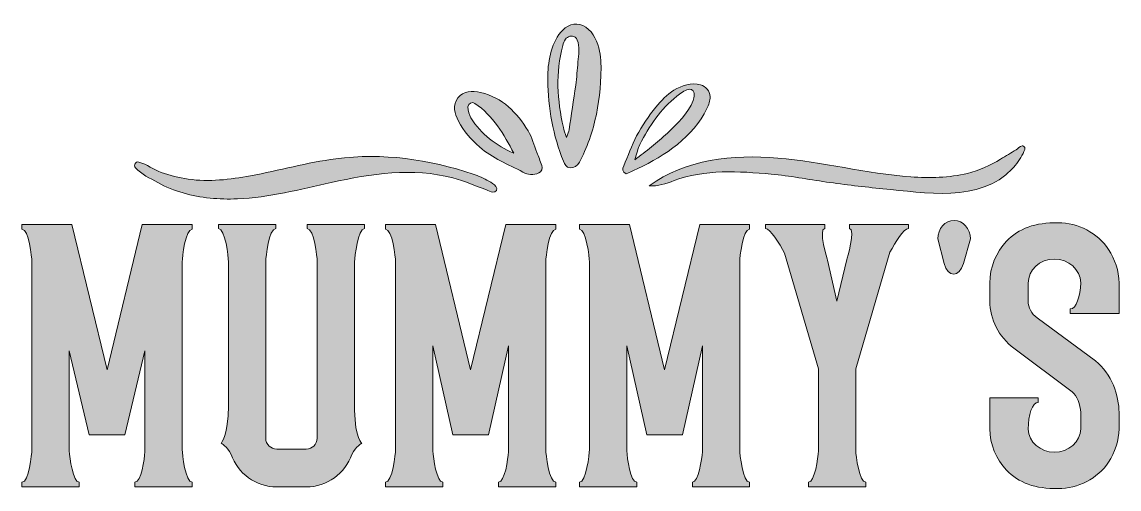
# Model space of a CAD drawing. Header units: inches. Extents: x 138 to 931, y -916 to -207.
# Drawn here: x 163 to 904, y -523 to -207 of the extents above; entities that cross this region are included whole.
import ezdxf

# ---------------------------------------------------------------- set-up
doc = ezdxf.new("R2010")
doc.units = ezdxf.units.IN
doc.header["$MEASUREMENT"] = 0
doc.layers.add('Layer 1', color=7, linetype='Continuous')

# ---------------------------------------------------------------- blocks, each defined once
blk = doc.blocks.new('block 3')
at = {"layer": 'Layer 1', "true_color": 0xe43b40}
h = blk.add_hatch(color=13, dxfattribs=at)
h.dxf.hatch_style = 2
edge = h.paths.add_edge_path()
edge.add_spline(control_points=[(246, -429.27), (246, -429.27), (232.51, -486.05), (232.51, -486.05), (232.51, -486.05), (208.38, -486.05), (208.38, -486.05), (208.38, -486.05), (194.9, -429.27), (194.9, -429.27), (194.9, -429.27), (194.9, -496.7), (194.9, -496.7), (195.25, -501.67), (197.38, -517.99), (201.64, -517.99), (201.64, -517.99), (201.64, -521.18), (201.64, -521.18), (201.64, -521.18), (162.96, -521.18), (162.96, -521.18), (162.96, -521.18), (162.96, -517.99), (162.96, -517.99), (167.57, -517.99), (169.7, -498.83), (169.7, -495.99), (169.7, -495.99), (169.7, -368.95), (169.7, -368.95), (169.7, -366.11), (167.57, -346.95), (162.96, -346.95), (162.96, -346.95), (162.96, -343.75), (162.96, -343.75), (162.96, -343.75), (196.67, -343.75), (196.67, -343.75), (196.67, -343.75), (220.45, -442.05), (220.45, -442.05), (220.45, -442.05), (244.22, -343.75), (244.22, -343.75), (244.22, -343.75), (277.94, -343.75), (277.94, -343.75), (277.94, -343.75), (277.94, -346.95), (277.94, -346.95), (273.32, -346.95), (271.19, -366.11), (271.19, -368.95), (271.19, -368.95), (271.19, -495.99), (271.19, -495.99), (271.19, -498.83), (273.32, -517.99), (277.94, -517.99), (277.94, -517.99), (277.94, -521.18), (277.94, -521.18), (277.94, -521.18), (239.25, -521.18), (239.25, -521.18), (239.25, -521.18), (239.25, -517.99), (239.25, -517.99), (243.51, -517.99), (245.64, -502.38), (246, -497.41), (246, -497.41), (246, -429.27), (246, -429.27)], knot_values=[0, 0, 0, 0, 1, 1, 1, 2, 2, 2, 3, 3, 3, 4, 4, 4, 5, 5, 5, 6, 6, 6, 7, 7, 7, 8, 8, 8, 9, 9, 9, 10, 10, 10, 11, 11, 11, 12, 12, 12, 13, 13, 13, 14, 14, 14, 15, 15, 15, 16, 16, 16, 17, 17, 17, 18, 18, 18, 19, 19, 19, 20, 20, 20, 21, 21, 21, 22, 22, 22, 23, 23, 23, 24, 24, 24, 25, 25, 25, 25], degree=3, periodic=1)
h = blk.add_hatch(color=13, dxfattribs=at)
h.dxf.hatch_style = 2
edge = h.paths.add_edge_path()
edge.add_spline(control_points=[(394.33, -343.75), (394.33, -343.75), (394.33, -346.59), (394.33, -346.59), (390.07, -346.59), (387.59, -365.75), (387.59, -368.95), (387.59, -368.95), (387.59, -469.37), (387.59, -469.37), (387.94, -488.54), (392.56, -491.73), (392.56, -491.73), (392.56, -491.73), (388.65, -493.5), (385.81, -499.18), (381.2, -511.96), (369.14, -521.18), (354.94, -521.18), (354.94, -521.18), (335.07, -521.18), (335.07, -521.18), (320.87, -521.18), (308.81, -511.96), (304.19, -499.18), (301.35, -493.5), (297.45, -491.73), (297.45, -491.73), (297.45, -491.73), (302.42, -486.05), (302.42, -466.53), (302.42, -466.53), (302.42, -368.95), (302.42, -368.95), (302.42, -365.75), (300.29, -346.59), (295.68, -346.59), (295.68, -346.59), (295.68, -343.75), (295.68, -343.75), (295.68, -343.75), (334.36, -343.75), (334.36, -343.75), (334.36, -343.75), (334.36, -346.59), (334.36, -346.59), (329.75, -346.59), (327.62, -365.75), (327.62, -368.95), (327.62, -368.95), (327.62, -488.18), (327.62, -488.18), (327.62, -492.44), (331.16, -495.63), (335.07, -495.63), (335.07, -495.63), (354.94, -495.63), (354.94, -495.63), (358.84, -495.63), (362.39, -492.44), (362.39, -488.18), (362.39, -488.18), (362.39, -368.95), (362.39, -368.95), (362.39, -365.75), (360.26, -346.59), (355.65, -346.59), (355.65, -346.59), (355.65, -343.75), (355.65, -343.75), (355.65, -343.75), (394.33, -343.75), (394.33, -343.75)], knot_values=[0, 0, 0, 0, 1, 1, 1, 2, 2, 2, 3, 3, 3, 4, 4, 4, 5, 5, 5, 6, 6, 6, 7, 7, 7, 8, 8, 8, 9, 9, 9, 10, 10, 10, 11, 11, 11, 12, 12, 12, 13, 13, 13, 14, 14, 14, 15, 15, 15, 16, 16, 16, 17, 17, 17, 18, 18, 18, 19, 19, 19, 20, 20, 20, 21, 21, 21, 22, 22, 22, 23, 23, 23, 24, 24, 24, 24], degree=3, periodic=1)
h = blk.add_hatch(color=13, dxfattribs=at)
h.dxf.hatch_style = 2
edge = h.paths.add_edge_path()
edge.add_spline(control_points=[(491.56, -425.73), (491.56, -425.73), (478.08, -486.05), (478.08, -486.05), (478.08, -486.05), (453.95, -486.05), (453.95, -486.05), (453.95, -486.05), (440.46, -425.73), (440.46, -425.73), (440.46, -425.73), (440.46, -496.7), (440.46, -496.7), (440.82, -501.67), (442.95, -517.99), (447.21, -517.99), (447.21, -517.99), (447.21, -521.18), (447.21, -521.18), (447.21, -521.18), (408.52, -521.18), (408.52, -521.18), (408.52, -521.18), (408.52, -517.99), (408.52, -517.99), (413.14, -517.99), (415.27, -498.83), (415.27, -495.99), (415.27, -495.99), (415.27, -368.95), (415.27, -368.95), (415.27, -366.11), (413.14, -346.95), (408.52, -346.95), (408.52, -346.95), (408.52, -343.75), (408.52, -343.75), (408.52, -343.75), (442.24, -343.75), (442.24, -343.75), (442.24, -343.75), (466.01, -442.05), (466.01, -442.05), (466.01, -442.05), (489.79, -343.75), (489.79, -343.75), (489.79, -343.75), (523.5, -343.75), (523.5, -343.75), (523.5, -343.75), (523.5, -346.95), (523.5, -346.95), (518.89, -346.95), (516.76, -366.11), (516.76, -368.95), (516.76, -368.95), (516.76, -495.99), (516.76, -495.99), (516.76, -498.83), (518.89, -517.99), (523.5, -517.99), (523.5, -517.99), (523.5, -521.18), (523.5, -521.18), (523.5, -521.18), (484.82, -521.18), (484.82, -521.18), (484.82, -521.18), (484.82, -517.99), (484.82, -517.99), (489.08, -517.99), (491.21, -502.38), (491.56, -497.41), (491.56, -497.41), (491.56, -425.73), (491.56, -425.73)], knot_values=[0, 0, 0, 0, 1, 1, 1, 2, 2, 2, 3, 3, 3, 4, 4, 4, 5, 5, 5, 6, 6, 6, 7, 7, 7, 8, 8, 8, 9, 9, 9, 10, 10, 10, 11, 11, 11, 12, 12, 12, 13, 13, 13, 14, 14, 14, 15, 15, 15, 16, 16, 16, 17, 17, 17, 18, 18, 18, 19, 19, 19, 20, 20, 20, 21, 21, 21, 22, 22, 22, 23, 23, 23, 24, 24, 24, 25, 25, 25, 25], degree=3, periodic=1)
h = blk.add_hatch(color=13, dxfattribs=at)
h.dxf.hatch_style = 2
edge = h.paths.add_edge_path()
edge.add_spline(control_points=[(622.51, -425.73), (622.51, -425.73), (609.02, -486.05), (609.02, -486.05), (609.02, -486.05), (584.89, -486.05), (584.89, -486.05), (584.89, -486.05), (571.41, -425.73), (571.41, -425.73), (571.41, -425.73), (571.41, -496.7), (571.41, -496.7), (571.76, -501.67), (573.89, -517.99), (578.15, -517.99), (578.15, -517.99), (578.15, -521.18), (578.15, -521.18), (578.15, -521.18), (539.47, -521.18), (539.47, -521.18), (539.47, -521.18), (539.47, -517.99), (539.47, -517.99), (544.08, -517.99), (546.21, -498.83), (546.21, -495.99), (546.21, -495.99), (546.21, -368.95), (546.21, -368.95), (546.21, -366.11), (544.08, -346.95), (539.47, -346.95), (539.47, -346.95), (539.47, -343.75), (539.47, -343.75), (539.47, -343.75), (573.18, -343.75), (573.18, -343.75), (573.18, -343.75), (596.96, -442.05), (596.96, -442.05), (596.96, -442.05), (620.73, -343.75), (620.73, -343.75), (620.73, -343.75), (654.44, -343.75), (654.44, -343.75), (654.44, -343.75), (654.44, -346.95), (654.44, -346.95), (649.83, -346.95), (647.7, -366.11), (647.7, -368.95), (647.7, -368.95), (647.7, -495.99), (647.7, -495.99), (647.7, -498.83), (649.83, -517.99), (654.44, -517.99), (654.44, -517.99), (654.44, -521.18), (654.44, -521.18), (654.44, -521.18), (615.76, -521.18), (615.76, -521.18), (615.76, -521.18), (615.76, -517.99), (615.76, -517.99), (620.02, -517.99), (622.15, -502.38), (622.51, -497.41), (622.51, -497.41), (622.51, -425.73), (622.51, -425.73)], knot_values=[0, 0, 0, 0, 1, 1, 1, 2, 2, 2, 3, 3, 3, 4, 4, 4, 5, 5, 5, 6, 6, 6, 7, 7, 7, 8, 8, 8, 9, 9, 9, 10, 10, 10, 11, 11, 11, 12, 12, 12, 13, 13, 13, 14, 14, 14, 15, 15, 15, 16, 16, 16, 17, 17, 17, 18, 18, 18, 19, 19, 19, 20, 20, 20, 21, 21, 21, 22, 22, 22, 23, 23, 23, 24, 24, 24, 25, 25, 25, 25], degree=3, periodic=1)
h = blk.add_hatch(color=13, dxfattribs=at)
h.dxf.hatch_style = 2
edge = h.paths.add_edge_path()
edge.add_spline(control_points=[(677.86, -363.27), (674.67, -356.53), (668.28, -346.59), (665.09, -346.59), (665.09, -346.59), (665.09, -343.75), (665.09, -343.75), (665.09, -343.75), (705.19, -343.75), (705.19, -343.75), (705.19, -343.75), (705.19, -346.59), (705.19, -346.59), (700.57, -346.59), (706.96, -367.88), (706.96, -367.88), (706.96, -367.88), (713.35, -395.56), (713.35, -395.56), (713.35, -395.56), (720.09, -367.53), (720.09, -367.53), (720.09, -367.53), (726.12, -346.59), (721.87, -346.59), (721.87, -346.59), (721.87, -343.75), (721.87, -343.75), (721.87, -343.75), (761.61, -343.75), (761.61, -343.75), (761.61, -343.75), (761.61, -346.59), (761.61, -346.59), (758.42, -346.59), (752.74, -355.82), (749.19, -362.56), (749.19, -362.56), (726.12, -441.34), (726.12, -441.34), (726.12, -441.34), (726.12, -496.34), (726.12, -496.34), (726.12, -500.25), (728.61, -517.99), (732.87, -517.99), (732.87, -517.99), (732.87, -521.18), (732.87, -521.18), (732.87, -521.18), (694.19, -521.18), (694.19, -521.18), (694.19, -521.18), (694.19, -517.99), (694.19, -517.99), (698.44, -517.99), (700.57, -501.67), (700.93, -496.7), (700.93, -496.7), (700.93, -441.34), (700.93, -441.34), (700.93, -441.34), (677.86, -363.27), (677.86, -363.27)], knot_values=[0, 0, 0, 0, 1, 1, 1, 2, 2, 2, 3, 3, 3, 4, 4, 4, 5, 5, 5, 6, 6, 6, 7, 7, 7, 8, 8, 8, 9, 9, 9, 10, 10, 10, 11, 11, 11, 12, 12, 12, 13, 13, 13, 14, 14, 14, 15, 15, 15, 16, 16, 16, 17, 17, 17, 18, 18, 18, 19, 19, 19, 20, 20, 20, 21, 21, 21, 21], degree=3, periodic=1)
h = blk.add_hatch(color=13, dxfattribs=at)
h.dxf.hatch_style = 2
edge = h.paths.add_edge_path()
edge.add_spline(control_points=[(803.49, -353.5), (803.49, -353.5), (798.88, -370.17), (798.88, -370.17), (796.04, -379.76), (788.58, -379.76), (785.74, -370.17), (785.74, -370.17), (781.49, -353.5), (781.49, -353.5), (781.49, -346.75), (786.45, -341.08), (792.49, -341.08), (798.52, -341.08), (803.49, -346.75), (803.49, -353.5)], knot_values=[0, 0, 0, 0, 1, 1, 1, 2, 2, 2, 3, 3, 3, 4, 4, 4, 5, 5, 5, 5], degree=3, periodic=1)
h = blk.add_hatch(color=13, dxfattribs=at)
h.dxf.hatch_style = 2
edge = h.paths.add_edge_path()
edge.add_spline(control_points=[(896.82, -360.78), (901.08, -367.17), (903.92, -374.98), (903.92, -383.5), (903.92, -383.5), (903.92, -404.08), (903.92, -404.08), (903.92, -404.08), (878.01, -404.08), (878.01, -404.08), (878.01, -404.08), (870.91, -404.08), (870.91, -404.08), (870.91, -404.08), (870.91, -400.89), (870.91, -400.89), (875.17, -400.89), (877.66, -392.37), (878.01, -383.14), (877.66, -374.27), (869.85, -367.17), (860.27, -367.17), (850.33, -367.17), (842.52, -374.62), (842.52, -383.5), (842.52, -383.5), (842.52, -395.56), (842.52, -395.56), (842.52, -399.82), (844.65, -404.08), (848.56, -406.92), (848.56, -406.92), (887.95, -436.02), (887.95, -436.02), (898.95, -444.53), (903.92, -459.79), (903.92, -470.79), (903.92, -470.79), (903.92, -481.79), (903.92, -481.79), (903.92, -489.96), (901.08, -497.76), (896.82, -504.51), (889.37, -515.51), (876.24, -522.25), (862.75, -522.25), (847.49, -522.6), (835.78, -518.35), (827.97, -509.83), (820.88, -502.38), (816.62, -492.44), (816.62, -481.79), (816.62, -481.79), (816.62, -460.86), (816.62, -460.86), (816.62, -460.86), (849.27, -460.86), (849.27, -460.86), (849.27, -460.86), (849.27, -464.05), (849.27, -464.05), (845.36, -464.05), (842.52, -472.57), (842.52, -482.15), (842.88, -490.67), (850.69, -497.76), (860.27, -497.76), (869.85, -497.76), (878.01, -490.67), (878.01, -481.79), (878.01, -481.79), (878.01, -470.79), (878.01, -470.79), (878.01, -465.83), (875.17, -459.08), (872.33, -456.95), (872.33, -456.95), (832.94, -427.5), (832.94, -427.5), (822.65, -419.69), (816.62, -407.98), (816.62, -395.56), (816.62, -395.56), (816.62, -383.5), (816.62, -383.5), (816.62, -372.5), (820.88, -362.56), (827.97, -355.11), (835.78, -346.59), (847.49, -342.33), (862.75, -342.69), (876.24, -342.69), (889.37, -349.43), (896.82, -360.78)], knot_values=[0, 0, 0, 0, 1, 1, 1, 2, 2, 2, 3, 3, 3, 4, 4, 4, 5, 5, 5, 6, 6, 6, 7, 7, 7, 8, 8, 8, 9, 9, 9, 10, 10, 10, 11, 11, 11, 12, 12, 12, 13, 13, 13, 14, 14, 14, 15, 15, 15, 16, 16, 16, 17, 17, 17, 18, 18, 18, 19, 19, 19, 20, 20, 20, 21, 21, 21, 22, 22, 22, 23, 23, 23, 24, 24, 24, 25, 25, 25, 26, 26, 26, 27, 27, 27, 28, 28, 28, 29, 29, 29, 30, 30, 30, 31, 31, 31, 31], degree=3, periodic=1)
at = {"layer": 'Layer 1', "lineweight": 0}
for points, knots in [([(246, -429.27), (246, -429.27), (232.51, -486.05), (232.51, -486.05), (232.51, -486.05), (208.38, -486.05), (208.38, -486.05), (208.38, -486.05), (194.9, -429.27), (194.9, -429.27), (194.9, -429.27), (194.9, -496.7), (194.9, -496.7), (195.25, -501.67), (197.38, -517.99), (201.64, -517.99), (201.64, -517.99), (201.64, -521.18), (201.64, -521.18), (201.64, -521.18), (162.96, -521.18), (162.96, -521.18), (162.96, -521.18), (162.96, -517.99), (162.96, -517.99), (167.57, -517.99), (169.7, -498.83), (169.7, -495.99), (169.7, -495.99), (169.7, -368.95), (169.7, -368.95), (169.7, -366.11), (167.57, -346.95), (162.96, -346.95), (162.96, -346.95), (162.96, -343.75), (162.96, -343.75), (162.96, -343.75), (196.67, -343.75), (196.67, -343.75), (196.67, -343.75), (220.45, -442.05), (220.45, -442.05), (220.45, -442.05), (244.22, -343.75), (244.22, -343.75), (244.22, -343.75), (277.94, -343.75), (277.94, -343.75), (277.94, -343.75), (277.94, -346.95), (277.94, -346.95), (273.32, -346.95), (271.19, -366.11), (271.19, -368.95), (271.19, -368.95), (271.19, -495.99), (271.19, -495.99), (271.19, -498.83), (273.32, -517.99), (277.94, -517.99), (277.94, -517.99), (277.94, -521.18), (277.94, -521.18), (277.94, -521.18), (239.25, -521.18), (239.25, -521.18), (239.25, -521.18), (239.25, -517.99), (239.25, -517.99), (243.51, -517.99), (245.64, -502.38), (246, -497.41), (246, -497.41), (246, -429.27), (246, -429.27)], [0, 0, 0, 0, 1, 1, 1, 2, 2, 2, 3, 3, 3, 4, 4, 4, 5, 5, 5, 6, 6, 6, 7, 7, 7, 8, 8, 8, 9, 9, 9, 10, 10, 10, 11, 11, 11, 12, 12, 12, 13, 13, 13, 14, 14, 14, 15, 15, 15, 16, 16, 16, 17, 17, 17, 18, 18, 18, 19, 19, 19, 20, 20, 20, 21, 21, 21, 22, 22, 22, 23, 23, 23, 24, 24, 24, 25, 25, 25, 25]), ([(394.33, -343.75), (394.33, -343.75), (394.33, -346.59), (394.33, -346.59), (390.07, -346.59), (387.59, -365.75), (387.59, -368.95), (387.59, -368.95), (387.59, -469.37), (387.59, -469.37), (387.94, -488.54), (392.56, -491.73), (392.56, -491.73), (392.56, -491.73), (388.65, -493.5), (385.81, -499.18), (381.2, -511.96), (369.14, -521.18), (354.94, -521.18), (354.94, -521.18), (335.07, -521.18), (335.07, -521.18), (320.87, -521.18), (308.81, -511.96), (304.19, -499.18), (301.35, -493.5), (297.45, -491.73), (297.45, -491.73), (297.45, -491.73), (302.42, -486.05), (302.42, -466.53), (302.42, -466.53), (302.42, -368.95), (302.42, -368.95), (302.42, -365.75), (300.29, -346.59), (295.68, -346.59), (295.68, -346.59), (295.68, -343.75), (295.68, -343.75), (295.68, -343.75), (334.36, -343.75), (334.36, -343.75), (334.36, -343.75), (334.36, -346.59), (334.36, -346.59), (329.75, -346.59), (327.62, -365.75), (327.62, -368.95), (327.62, -368.95), (327.62, -488.18), (327.62, -488.18), (327.62, -492.44), (331.16, -495.63), (335.07, -495.63), (335.07, -495.63), (354.94, -495.63), (354.94, -495.63), (358.84, -495.63), (362.39, -492.44), (362.39, -488.18), (362.39, -488.18), (362.39, -368.95), (362.39, -368.95), (362.39, -365.75), (360.26, -346.59), (355.65, -346.59), (355.65, -346.59), (355.65, -343.75), (355.65, -343.75), (355.65, -343.75), (394.33, -343.75), (394.33, -343.75)], [0, 0, 0, 0, 1, 1, 1, 2, 2, 2, 3, 3, 3, 4, 4, 4, 5, 5, 5, 6, 6, 6, 7, 7, 7, 8, 8, 8, 9, 9, 9, 10, 10, 10, 11, 11, 11, 12, 12, 12, 13, 13, 13, 14, 14, 14, 15, 15, 15, 16, 16, 16, 17, 17, 17, 18, 18, 18, 19, 19, 19, 20, 20, 20, 21, 21, 21, 22, 22, 22, 23, 23, 23, 24, 24, 24, 24]), ([(491.56, -425.73), (491.56, -425.73), (478.08, -486.05), (478.08, -486.05), (478.08, -486.05), (453.95, -486.05), (453.95, -486.05), (453.95, -486.05), (440.46, -425.73), (440.46, -425.73), (440.46, -425.73), (440.46, -496.7), (440.46, -496.7), (440.82, -501.67), (442.95, -517.99), (447.21, -517.99), (447.21, -517.99), (447.21, -521.18), (447.21, -521.18), (447.21, -521.18), (408.52, -521.18), (408.52, -521.18), (408.52, -521.18), (408.52, -517.99), (408.52, -517.99), (413.14, -517.99), (415.27, -498.83), (415.27, -495.99), (415.27, -495.99), (415.27, -368.95), (415.27, -368.95), (415.27, -366.11), (413.14, -346.95), (408.52, -346.95), (408.52, -346.95), (408.52, -343.75), (408.52, -343.75), (408.52, -343.75), (442.24, -343.75), (442.24, -343.75), (442.24, -343.75), (466.01, -442.05), (466.01, -442.05), (466.01, -442.05), (489.79, -343.75), (489.79, -343.75), (489.79, -343.75), (523.5, -343.75), (523.5, -343.75), (523.5, -343.75), (523.5, -346.95), (523.5, -346.95), (518.89, -346.95), (516.76, -366.11), (516.76, -368.95), (516.76, -368.95), (516.76, -495.99), (516.76, -495.99), (516.76, -498.83), (518.89, -517.99), (523.5, -517.99), (523.5, -517.99), (523.5, -521.18), (523.5, -521.18), (523.5, -521.18), (484.82, -521.18), (484.82, -521.18), (484.82, -521.18), (484.82, -517.99), (484.82, -517.99), (489.08, -517.99), (491.21, -502.38), (491.56, -497.41), (491.56, -497.41), (491.56, -425.73), (491.56, -425.73)], [0, 0, 0, 0, 1, 1, 1, 2, 2, 2, 3, 3, 3, 4, 4, 4, 5, 5, 5, 6, 6, 6, 7, 7, 7, 8, 8, 8, 9, 9, 9, 10, 10, 10, 11, 11, 11, 12, 12, 12, 13, 13, 13, 14, 14, 14, 15, 15, 15, 16, 16, 16, 17, 17, 17, 18, 18, 18, 19, 19, 19, 20, 20, 20, 21, 21, 21, 22, 22, 22, 23, 23, 23, 24, 24, 24, 25, 25, 25, 25]), ([(622.51, -425.73), (622.51, -425.73), (609.02, -486.05), (609.02, -486.05), (609.02, -486.05), (584.89, -486.05), (584.89, -486.05), (584.89, -486.05), (571.41, -425.73), (571.41, -425.73), (571.41, -425.73), (571.41, -496.7), (571.41, -496.7), (571.76, -501.67), (573.89, -517.99), (578.15, -517.99), (578.15, -517.99), (578.15, -521.18), (578.15, -521.18), (578.15, -521.18), (539.47, -521.18), (539.47, -521.18), (539.47, -521.18), (539.47, -517.99), (539.47, -517.99), (544.08, -517.99), (546.21, -498.83), (546.21, -495.99), (546.21, -495.99), (546.21, -368.95), (546.21, -368.95), (546.21, -366.11), (544.08, -346.95), (539.47, -346.95), (539.47, -346.95), (539.47, -343.75), (539.47, -343.75), (539.47, -343.75), (573.18, -343.75), (573.18, -343.75), (573.18, -343.75), (596.96, -442.05), (596.96, -442.05), (596.96, -442.05), (620.73, -343.75), (620.73, -343.75), (620.73, -343.75), (654.44, -343.75), (654.44, -343.75), (654.44, -343.75), (654.44, -346.95), (654.44, -346.95), (649.83, -346.95), (647.7, -366.11), (647.7, -368.95), (647.7, -368.95), (647.7, -495.99), (647.7, -495.99), (647.7, -498.83), (649.83, -517.99), (654.44, -517.99), (654.44, -517.99), (654.44, -521.18), (654.44, -521.18), (654.44, -521.18), (615.76, -521.18), (615.76, -521.18), (615.76, -521.18), (615.76, -517.99), (615.76, -517.99), (620.02, -517.99), (622.15, -502.38), (622.51, -497.41), (622.51, -497.41), (622.51, -425.73), (622.51, -425.73)], [0, 0, 0, 0, 1, 1, 1, 2, 2, 2, 3, 3, 3, 4, 4, 4, 5, 5, 5, 6, 6, 6, 7, 7, 7, 8, 8, 8, 9, 9, 9, 10, 10, 10, 11, 11, 11, 12, 12, 12, 13, 13, 13, 14, 14, 14, 15, 15, 15, 16, 16, 16, 17, 17, 17, 18, 18, 18, 19, 19, 19, 20, 20, 20, 21, 21, 21, 22, 22, 22, 23, 23, 23, 24, 24, 24, 25, 25, 25, 25]), ([(677.86, -363.27), (674.67, -356.53), (668.28, -346.59), (665.09, -346.59), (665.09, -346.59), (665.09, -343.75), (665.09, -343.75), (665.09, -343.75), (705.19, -343.75), (705.19, -343.75), (705.19, -343.75), (705.19, -346.59), (705.19, -346.59), (700.57, -346.59), (706.96, -367.88), (706.96, -367.88), (706.96, -367.88), (713.35, -395.56), (713.35, -395.56), (713.35, -395.56), (720.09, -367.53), (720.09, -367.53), (720.09, -367.53), (726.12, -346.59), (721.87, -346.59), (721.87, -346.59), (721.87, -343.75), (721.87, -343.75), (721.87, -343.75), (761.61, -343.75), (761.61, -343.75), (761.61, -343.75), (761.61, -346.59), (761.61, -346.59), (758.42, -346.59), (752.74, -355.82), (749.19, -362.56), (749.19, -362.56), (726.12, -441.34), (726.12, -441.34), (726.12, -441.34), (726.12, -496.34), (726.12, -496.34), (726.12, -500.25), (728.61, -517.99), (732.87, -517.99), (732.87, -517.99), (732.87, -521.18), (732.87, -521.18), (732.87, -521.18), (694.19, -521.18), (694.19, -521.18), (694.19, -521.18), (694.19, -517.99), (694.19, -517.99), (698.44, -517.99), (700.57, -501.67), (700.93, -496.7), (700.93, -496.7), (700.93, -441.34), (700.93, -441.34), (700.93, -441.34), (677.86, -363.27), (677.86, -363.27)], [0, 0, 0, 0, 1, 1, 1, 2, 2, 2, 3, 3, 3, 4, 4, 4, 5, 5, 5, 6, 6, 6, 7, 7, 7, 8, 8, 8, 9, 9, 9, 10, 10, 10, 11, 11, 11, 12, 12, 12, 13, 13, 13, 14, 14, 14, 15, 15, 15, 16, 16, 16, 17, 17, 17, 18, 18, 18, 19, 19, 19, 20, 20, 20, 21, 21, 21, 21]), ([(803.49, -353.5), (803.49, -353.5), (798.88, -370.17), (798.88, -370.17), (796.04, -379.76), (788.58, -379.76), (785.74, -370.17), (785.74, -370.17), (781.49, -353.5), (781.49, -353.5), (781.49, -346.75), (786.45, -341.08), (792.49, -341.08), (798.52, -341.08), (803.49, -346.75), (803.49, -353.5)], [0, 0, 0, 0, 1, 1, 1, 2, 2, 2, 3, 3, 3, 4, 4, 4, 5, 5, 5, 5]), ([(896.82, -360.78), (901.08, -367.17), (903.92, -374.98), (903.92, -383.5), (903.92, -383.5), (903.92, -404.08), (903.92, -404.08), (903.92, -404.08), (878.01, -404.08), (878.01, -404.08), (878.01, -404.08), (870.91, -404.08), (870.91, -404.08), (870.91, -404.08), (870.91, -400.89), (870.91, -400.89), (875.17, -400.89), (877.66, -392.37), (878.01, -383.14), (877.66, -374.27), (869.85, -367.17), (860.27, -367.17), (850.33, -367.17), (842.52, -374.62), (842.52, -383.5), (842.52, -383.5), (842.52, -395.56), (842.52, -395.56), (842.52, -399.82), (844.65, -404.08), (848.56, -406.92), (848.56, -406.92), (887.95, -436.02), (887.95, -436.02), (898.95, -444.53), (903.92, -459.79), (903.92, -470.79), (903.92, -470.79), (903.92, -481.79), (903.92, -481.79), (903.92, -489.96), (901.08, -497.76), (896.82, -504.51), (889.37, -515.51), (876.24, -522.25), (862.75, -522.25), (847.49, -522.6), (835.78, -518.35), (827.97, -509.83), (820.88, -502.38), (816.62, -492.44), (816.62, -481.79), (816.62, -481.79), (816.62, -460.86), (816.62, -460.86), (816.62, -460.86), (849.27, -460.86), (849.27, -460.86), (849.27, -460.86), (849.27, -464.05), (849.27, -464.05), (845.36, -464.05), (842.52, -472.57), (842.52, -482.15), (842.88, -490.67), (850.69, -497.76), (860.27, -497.76), (869.85, -497.76), (878.01, -490.67), (878.01, -481.79), (878.01, -481.79), (878.01, -470.79), (878.01, -470.79), (878.01, -465.83), (875.17, -459.08), (872.33, -456.95), (872.33, -456.95), (832.94, -427.5), (832.94, -427.5), (822.65, -419.69), (816.62, -407.98), (816.62, -395.56), (816.62, -395.56), (816.62, -383.5), (816.62, -383.5), (816.62, -372.5), (820.88, -362.56), (827.97, -355.11), (835.78, -346.59), (847.49, -342.33), (862.75, -342.69), (876.24, -342.69), (889.37, -349.43), (896.82, -360.78)], [0, 0, 0, 0, 1, 1, 1, 2, 2, 2, 3, 3, 3, 4, 4, 4, 5, 5, 5, 6, 6, 6, 7, 7, 7, 8, 8, 8, 9, 9, 9, 10, 10, 10, 11, 11, 11, 12, 12, 12, 13, 13, 13, 14, 14, 14, 15, 15, 15, 16, 16, 16, 17, 17, 17, 18, 18, 18, 19, 19, 19, 20, 20, 20, 21, 21, 21, 22, 22, 22, 23, 23, 23, 24, 24, 24, 25, 25, 25, 26, 26, 26, 27, 27, 27, 28, 28, 28, 29, 29, 29, 30, 30, 30, 31, 31, 31, 31])]:
    blk.add_open_spline(points, degree=3, knots=knots, dxfattribs=at)
blk = doc.blocks.new('block 5')
at = {"layer": 'Layer 1', "true_color": 0xffffff}
h = blk.add_hatch(color=7, dxfattribs=at)
h.dxf.hatch_style = 2
edge = h.paths.add_edge_path()
edge.add_spline(control_points=[(518.05, -246.4), (518.03, -245.29), (518.04, -244.17), (518.07, -243.06), (518.38, -232.71), (520.56, -220.04), (528.21, -212.46), (532.68, -208.02), (538.47, -206.95), (543.82, -210.51), (549.1, -214.02), (551.76, -220.73), (553, -226.73), (554.12, -232.19), (554.16, -237.81), (553.95, -243.38), (553.51, -255.02), (551.95, -266.66), (548.86, -277.9), (547.29, -283.57), (545.34, -289.14), (542.94, -294.51), (541.02, -298.79), (538.95, -305.91), (533.1, -305.5), (530.24, -305.3), (529.62, -303.22), (528.71, -301.03), (521.68, -284.21), (518.29, -264.6), (518.05, -246.4)], knot_values=[0, 0, 0, 0, 1, 1, 1, 2, 2, 2, 3, 3, 3, 4, 4, 4, 5, 5, 5, 6, 6, 6, 7, 7, 7, 8, 8, 8, 9, 9, 9, 10, 10, 10, 10], degree=3, periodic=1)
edge = h.paths.add_edge_path()
edge.add_spline(control_points=[(538.04, -219.18), (537.7, -218.39), (537.22, -217.69), (536.54, -217.18), (534.48, -215.65), (531.42, -216.71), (530.01, -218.7), (529.13, -219.95), (528.68, -221.45), (528.27, -222.93), (523.2, -241.51), (524.46, -259.64), (528.62, -278.25), (529.04, -280.13), (529.74, -281.94), (530.7, -285.03), (531.59, -282.41), (532.23, -281.14), (532.43, -279.8), (533.9, -269.91), (535.65, -259.71), (536.93, -249.65), (537.59, -244.44), (538.14, -239.22), (538.48, -233.98), (538.77, -229.43), (539.91, -223.5), (538.04, -219.18)], knot_values=[0, 0, 0, 0, 1, 1, 1, 2, 2, 2, 3, 3, 3, 4, 4, 4, 5, 5, 5, 6, 6, 6, 7, 7, 7, 8, 8, 8, 9, 9, 9, 9], degree=3, periodic=1)
h = blk.add_hatch(color=7, dxfattribs=at)
h.dxf.hatch_style = 2
edge = h.paths.add_edge_path()
edge.add_spline(control_points=[(571.1, -309.49), (568.22, -308.08), (568.43, -306.3), (569.36, -304.2), (572.32, -297.48), (574.65, -290.55), (578.12, -284.01), (581.79, -277.11), (586.15, -270.57), (591.11, -264.52), (594.65, -260.2), (598.56, -256.09), (603.29, -253.12), (608.4, -249.9), (615.17, -247.71), (621.18, -249.49), (624.84, -250.58), (627.55, -253.56), (627.68, -257.47), (627.77, -260.26), (626.74, -262.96), (625.52, -265.47), (616.25, -284.68), (597.55, -297.25), (578.84, -306.07), (576.37, -307.23), (573.85, -308.28), (571.1, -309.49)], knot_values=[0, 0, 0, 0, 1, 1, 1, 2, 2, 2, 3, 3, 3, 4, 4, 4, 5, 5, 5, 6, 6, 6, 7, 7, 7, 8, 8, 8, 9, 9, 9, 9], degree=3, periodic=1)
edge = h.paths.add_edge_path()
edge.add_spline(control_points=[(615.71, -253), (615.11, -252.56), (614.28, -252.36), (613.16, -252.53), (610.3, -252.95), (607.56, -255.48), (605.35, -257.19), (594.16, -265.83), (586.62, -277.36), (580.29, -289.75), (578.88, -292.5), (578.31, -295.69), (576.89, -300.12), (584.41, -294.33), (591.99, -288.57), (598.9, -282.05), (605.28, -276.01), (612.99, -268.38), (616.27, -260.05), (617.18, -257.75), (617.47, -254.31), (615.71, -253)], knot_values=[0, 0, 0, 0, 1, 1, 1, 2, 2, 2, 3, 3, 3, 4, 4, 4, 5, 5, 5, 6, 6, 6, 7, 7, 7, 7], degree=3, periodic=1)
h = blk.add_hatch(color=7, dxfattribs=at)
h.dxf.hatch_style = 2
edge = h.paths.add_edge_path()
edge.add_spline(control_points=[(514.07, -303.9), (514.8, -305.87), (513.93, -308.14), (512.02, -309.03), (508.33, -310.74), (504.64, -310.25), (501.28, -308.44), (491.38, -303.09), (480.64, -299.19), (472.08, -291.44), (466.41, -286.3), (461.27, -280.84), (457.74, -274), (455.05, -268.81), (453.71, -263.17), (457.43, -258.32), (461.2, -253.43), (467.01, -253.44), (472.74, -254.68), (487.75, -257.94), (497.18, -268.28), (504.77, -280.55), (507.51, -284.98), (508.88, -290.25), (510.81, -295.17), (511.91, -297.98), (512.94, -300.82), (514.07, -303.9)], knot_values=[0, 0, 0, 0, 1, 1, 1, 2, 2, 2, 3, 3, 3, 4, 4, 4, 5, 5, 5, 6, 6, 6, 7, 7, 7, 8, 8, 8, 9, 9, 9, 9], degree=3, periodic=1)
edge = h.paths.add_edge_path()
edge.add_spline(control_points=[(495.07, -295.67), (488.78, -283.19), (480.96, -270.22), (468.93, -261.99), (466.98, -260.65), (464.34, -261.98), (464.21, -264.34), (464.06, -267.11), (465.01, -269.91), (466.17, -271.82), (472.99, -283.03), (483.25, -290.26), (495.07, -295.67)], knot_values=[0, 0, 0, 0, 1, 1, 1, 2, 2, 2, 3, 3, 3, 4, 4, 4, 4], degree=3, periodic=1)
h = blk.add_hatch(color=7, dxfattribs=at)
h.dxf.hatch_style = 2
edge = h.paths.add_edge_path()
edge.add_spline(control_points=[(239.64, -305.53), (238.06, -303.82), (239.73, -301.03), (241.97, -301.63), (247.41, -303.09), (251.69, -306.76), (256.94, -308.63), (262.86, -310.73), (268.99, -312.25), (275.21, -313.16), (289.45, -315.26), (303.35, -313.41), (317.35, -310.9), (336.64, -307.43), (355.56, -301.94), (374.98, -299.41), (406.51, -295.29), (437.74, -299.71), (467.71, -309.82), (471.38, -311.05), (474.91, -312.68), (478.28, -314.6), (479.93, -315.53), (481.75, -316.56), (483.08, -318.05), (484.59, -319.73), (483.1, -322.38), (480.87, -321.97), (479.42, -321.7), (478.07, -320.97), (476.67, -320.45), (469.14, -317.65), (461.73, -314.32), (453.98, -312.31), (426.65, -305.2), (398.79, -309.51), (371.69, -315.54), (350.78, -320.18), (329.87, -325.59), (308.47, -326.49), (296.16, -327.01), (283.67, -325.94), (271.81, -322.51), (265.87, -320.79), (260.1, -318.47), (254.69, -315.46), (249.44, -312.55), (243.76, -309.99), (239.64, -305.53)], knot_values=[0, 0, 0, 0, 1, 1, 1, 2, 2, 2, 3, 3, 3, 4, 4, 4, 5, 5, 5, 6, 6, 6, 7, 7, 7, 8, 8, 8, 9, 9, 9, 10, 10, 10, 11, 11, 11, 12, 12, 12, 13, 13, 13, 14, 14, 14, 15, 15, 15, 16, 16, 16, 16], degree=3, periodic=1)
h = blk.add_hatch(color=7, dxfattribs=at)
h.dxf.hatch_style = 2
edge = h.paths.add_edge_path()
edge.add_spline(control_points=[(838.47, -290.77), (838.75, -290.73), (839.03, -290.76), (839.29, -290.87), (841.33, -291.78), (839.68, -294.52), (839.05, -295.77), (837.11, -299.61), (834.6, -303.15), (831.66, -306.29), (810.08, -329.32), (772.21, -322.36), (744.39, -319.68), (731.65, -318.45), (718.94, -316.93), (706.26, -315.12), (693.82, -313.35), (681.49, -310.89), (669, -309.79), (647.24, -307.89), (624.09, -306.34), (603.39, -314.21), (597.97, -316.27), (592.45, -318.13), (586.56, -317.65), (611, -299.8), (643.24, -296.4), (673.39, -298.96), (703.54, -301.52), (733.07, -309.37), (763.25, -311.61), (775.93, -312.55), (789.12, -312.25), (801.65, -309.26), (809.58, -307.37), (816.92, -303.71), (823.94, -299.65), (827.47, -297.6), (830.93, -295.44), (834.42, -293.32), (835.41, -292.71), (837.06, -290.95), (838.47, -290.77)], knot_values=[0, 0, 0, 0, 1, 1, 1, 2, 2, 2, 3, 3, 3, 4, 4, 4, 5, 5, 5, 6, 6, 6, 7, 7, 7, 8, 8, 8, 9, 9, 9, 10, 10, 10, 11, 11, 11, 12, 12, 12, 13, 13, 13, 14, 14, 14, 14], degree=3, periodic=1)
at = {"layer": 'Layer 1', "lineweight": 0}
for points, knots in [([(518.05, -246.4), (518.03, -245.29), (518.04, -244.17), (518.07, -243.06), (518.38, -232.71), (520.56, -220.04), (528.21, -212.46), (532.68, -208.02), (538.47, -206.95), (543.82, -210.51), (549.1, -214.02), (551.76, -220.73), (553, -226.73), (554.12, -232.19), (554.16, -237.81), (553.95, -243.38), (553.51, -255.02), (551.95, -266.66), (548.86, -277.9), (547.29, -283.57), (545.34, -289.14), (542.94, -294.51), (541.02, -298.79), (538.95, -305.91), (533.1, -305.5), (530.24, -305.3), (529.62, -303.22), (528.71, -301.03), (521.68, -284.21), (518.29, -264.6), (518.05, -246.4)], [0, 0, 0, 0, 1, 1, 1, 2, 2, 2, 3, 3, 3, 4, 4, 4, 5, 5, 5, 6, 6, 6, 7, 7, 7, 8, 8, 8, 9, 9, 9, 10, 10, 10, 10]), ([(538.04, -219.18), (537.7, -218.39), (537.22, -217.69), (536.54, -217.18), (534.48, -215.65), (531.42, -216.71), (530.01, -218.7), (529.13, -219.95), (528.68, -221.45), (528.27, -222.93), (523.2, -241.51), (524.46, -259.64), (528.62, -278.25), (529.04, -280.13), (529.74, -281.94), (530.7, -285.03), (531.59, -282.41), (532.23, -281.14), (532.43, -279.8), (533.9, -269.91), (535.65, -259.71), (536.93, -249.65), (537.59, -244.44), (538.14, -239.22), (538.48, -233.98), (538.77, -229.43), (539.91, -223.5), (538.04, -219.18)], [0, 0, 0, 0, 1, 1, 1, 2, 2, 2, 3, 3, 3, 4, 4, 4, 5, 5, 5, 6, 6, 6, 7, 7, 7, 8, 8, 8, 9, 9, 9, 9]), ([(571.1, -309.49), (568.22, -308.08), (568.43, -306.3), (569.36, -304.2), (572.32, -297.48), (574.65, -290.55), (578.12, -284.01), (581.79, -277.11), (586.15, -270.57), (591.11, -264.52), (594.65, -260.2), (598.56, -256.09), (603.29, -253.12), (608.4, -249.9), (615.17, -247.71), (621.18, -249.49), (624.84, -250.58), (627.55, -253.56), (627.68, -257.47), (627.77, -260.26), (626.74, -262.96), (625.52, -265.47), (616.25, -284.68), (597.55, -297.25), (578.84, -306.07), (576.37, -307.23), (573.85, -308.28), (571.1, -309.49)], [0, 0, 0, 0, 1, 1, 1, 2, 2, 2, 3, 3, 3, 4, 4, 4, 5, 5, 5, 6, 6, 6, 7, 7, 7, 8, 8, 8, 9, 9, 9, 9]), ([(514.07, -303.9), (514.8, -305.87), (513.93, -308.14), (512.02, -309.03), (508.33, -310.74), (504.64, -310.25), (501.28, -308.44), (491.38, -303.09), (480.64, -299.19), (472.08, -291.44), (466.41, -286.3), (461.27, -280.84), (457.74, -274), (455.05, -268.81), (453.71, -263.17), (457.43, -258.32), (461.2, -253.43), (467.01, -253.44), (472.74, -254.68), (487.75, -257.94), (497.18, -268.28), (504.77, -280.55), (507.51, -284.98), (508.88, -290.25), (510.81, -295.17), (511.91, -297.98), (512.94, -300.82), (514.07, -303.9)], [0, 0, 0, 0, 1, 1, 1, 2, 2, 2, 3, 3, 3, 4, 4, 4, 5, 5, 5, 6, 6, 6, 7, 7, 7, 8, 8, 8, 9, 9, 9, 9]), ([(615.71, -253), (615.11, -252.56), (614.28, -252.36), (613.16, -252.53), (610.3, -252.95), (607.56, -255.48), (605.35, -257.19), (594.16, -265.83), (586.62, -277.36), (580.29, -289.75), (578.88, -292.5), (578.31, -295.69), (576.89, -300.12), (584.41, -294.33), (591.99, -288.57), (598.9, -282.05), (605.28, -276.01), (612.99, -268.38), (616.27, -260.05), (617.18, -257.75), (617.47, -254.31), (615.71, -253)], [0, 0, 0, 0, 1, 1, 1, 2, 2, 2, 3, 3, 3, 4, 4, 4, 5, 5, 5, 6, 6, 6, 7, 7, 7, 7]), ([(495.07, -295.67), (488.78, -283.19), (480.96, -270.22), (468.93, -261.99), (466.98, -260.65), (464.34, -261.98), (464.21, -264.34), (464.06, -267.11), (465.01, -269.91), (466.17, -271.82), (472.99, -283.03), (483.25, -290.26), (495.07, -295.67)], [0, 0, 0, 0, 1, 1, 1, 2, 2, 2, 3, 3, 3, 4, 4, 4, 4]), ([(239.64, -305.53), (238.06, -303.82), (239.73, -301.03), (241.97, -301.63), (247.41, -303.09), (251.69, -306.76), (256.94, -308.63), (262.86, -310.73), (268.99, -312.25), (275.21, -313.16), (289.45, -315.26), (303.35, -313.41), (317.35, -310.9), (336.64, -307.43), (355.56, -301.94), (374.98, -299.41), (406.51, -295.29), (437.74, -299.71), (467.71, -309.82), (471.38, -311.05), (474.91, -312.68), (478.28, -314.6), (479.93, -315.53), (481.75, -316.56), (483.08, -318.05), (484.59, -319.73), (483.1, -322.38), (480.87, -321.97), (479.42, -321.7), (478.07, -320.97), (476.67, -320.45), (469.14, -317.65), (461.73, -314.32), (453.98, -312.31), (426.65, -305.2), (398.79, -309.51), (371.69, -315.54), (350.78, -320.18), (329.87, -325.59), (308.47, -326.49), (296.16, -327.01), (283.67, -325.94), (271.81, -322.51), (265.87, -320.79), (260.1, -318.47), (254.69, -315.46), (249.44, -312.55), (243.76, -309.99), (239.64, -305.53)], [0, 0, 0, 0, 1, 1, 1, 2, 2, 2, 3, 3, 3, 4, 4, 4, 5, 5, 5, 6, 6, 6, 7, 7, 7, 8, 8, 8, 9, 9, 9, 10, 10, 10, 11, 11, 11, 12, 12, 12, 13, 13, 13, 14, 14, 14, 15, 15, 15, 16, 16, 16, 16]), ([(838.47, -290.77), (838.75, -290.73), (839.03, -290.76), (839.29, -290.87), (841.33, -291.78), (839.68, -294.52), (839.05, -295.77), (837.11, -299.61), (834.6, -303.15), (831.66, -306.29), (810.08, -329.32), (772.21, -322.36), (744.39, -319.68), (731.65, -318.45), (718.94, -316.93), (706.26, -315.12), (693.82, -313.35), (681.49, -310.89), (669, -309.79), (647.24, -307.89), (624.09, -306.34), (603.39, -314.21), (597.97, -316.27), (592.45, -318.13), (586.56, -317.65), (611, -299.8), (643.24, -296.4), (673.39, -298.96), (703.54, -301.52), (733.07, -309.37), (763.25, -311.61), (775.93, -312.55), (789.12, -312.25), (801.65, -309.26), (809.58, -307.37), (816.92, -303.71), (823.94, -299.65), (827.47, -297.6), (830.93, -295.44), (834.42, -293.32), (835.41, -292.71), (837.06, -290.95), (838.47, -290.77)], [0, 0, 0, 0, 1, 1, 1, 2, 2, 2, 3, 3, 3, 4, 4, 4, 5, 5, 5, 6, 6, 6, 7, 7, 7, 8, 8, 8, 9, 9, 9, 10, 10, 10, 11, 11, 11, 12, 12, 12, 13, 13, 13, 14, 14, 14, 14])]:
    blk.add_open_spline(points, degree=3, knots=knots, dxfattribs=at)
blk = doc.blocks.new('block 2')
at = {"layer": 'Layer 1'}
for name in ['block 5', 'block 3']:
    blk.add_blockref(name, (0, 0), dxfattribs=at)

msp = doc.modelspace()

# ---------------------------------------------------------------- block references
at = {"layer": 'Layer 1'}
msp.add_blockref('block 2', (0, 0), dxfattribs=at)

doc.saveas('drawing.dxf')
